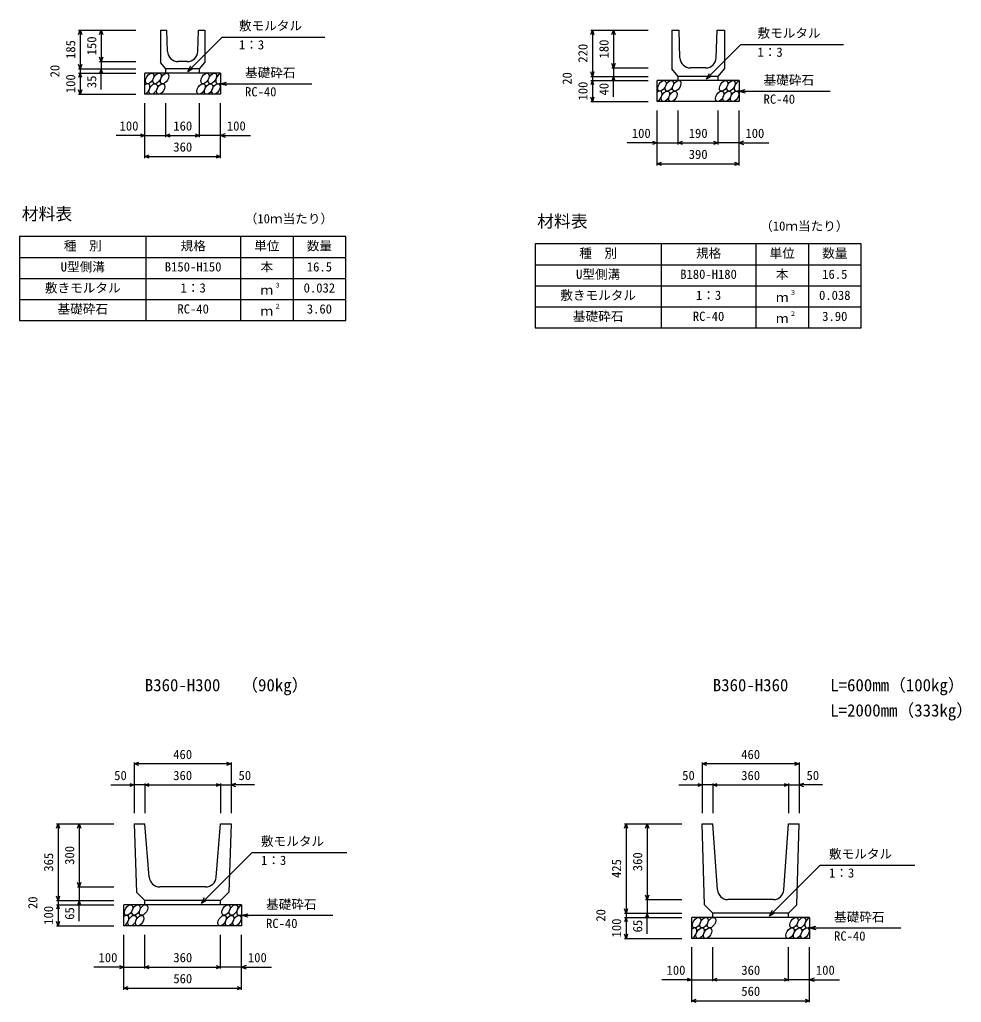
# Model space of a CAD drawing. Units: millimetres, scale not verified. Extents: x -25200 to 25200, y -8910 to 8910.
# Drawn here: x 5702 to 10178, y 193 to 4864 of the extents above; entities that cross this region are included whole.
import ezdxf
from ezdxf.enums import TextEntityAlignment as Align

# ---------------------------------------------------------------- set-up
doc = ezdxf.new("R2010")
doc.units = ezdxf.units.MM
doc.header["$LTSCALE"] = 30
for name, color, linetype, lineweight in [('0-0_DIM', 7, 'Continuous', 25), ('0-2_HATCH', 6, 'Continuous', 25), ('0-3_HYO', 3, 'Continuous', 25), ('0-4_HYO2', 4, 'Continuous', 25), ('0-5_OUTLINE', 3, 'Continuous', 25), ('0-6_TXT', 7, 'Continuous', 25)]:
    doc.layers.add(name, color=color, linetype=linetype, lineweight=lineweight)
doc.styles.add('ＭＳ ゴシック', font='')
doc.styles.get('ＭＳ ゴシック').set_extended_font_data('MS Gothic')

msp = doc.modelspace()

# ---------------------------------------------------------------- linework, layer by layer
at = {"layer": '0-0_DIM'}
for p, q in [((5981.65, 4815.06), (6254.15, 4815.06)), ((5989.15, 4815.06), (5989.15, 4630.06)), ((6089.15, 4815.06), (6089.15, 4665.06)), ((8416.65, 4815.06), (8689.15, 4815.06)), ((8424.15, 4815.06), (8424.15, 4595.06)), ((8524.15, 4815.06), (8524.15, 4635.06)), ((6664.67, 4781.87), (6501.02, 4618.21)), ((6664.67, 4781.87), (7152.61, 4781.87)), ((9129.67, 4746.87), (8966.02, 4583.21)), ((9129.67, 4746.87), (9617.61, 4746.87)), ((5981.65, 4630.06), (6254.15, 4630.06)), ((6081.65, 4665.06), (6254.15, 4665.06)), ((6089.15, 4665.06), (6089.15, 4630.06)), ((6089.15, 4532.26), (6089.15, 4630.06)), ((6501.02, 4618.21), (6516.02, 4644.19)), ((6501.02, 4618.21), (6527, 4633.21)), ((8516.65, 4635.06), (8689.15, 4635.06)), ((8524.15, 4635.06), (8524.15, 4595.06)), ((5981.65, 4610.06), (6254.15, 4610.06)), ((8416.65, 4595.06), (8689.15, 4595.06)), ((8524.15, 4497.26), (8524.15, 4595.06)), ((8966.02, 4583.21), (8981.02, 4609.19)), ((8966.02, 4583.21), (8992, 4598.21)), ((6656.65, 4560.06), (6685.63, 4567.83)), ((6656.65, 4560.06), (7089.96, 4560.06)), ((6656.65, 4560.06), (6685.63, 4552.3)), ((8416.65, 4575.06), (8689.15, 4575.06)), ((9121.65, 4525.06), (9150.63, 4532.83)), ((5981.65, 4510.06), (6254.15, 4510.06)), ((9121.65, 4525.06), (9554.96, 4525.06)), ((9121.65, 4525.06), (9150.63, 4517.3)), ((6296.65, 4206.63), (6296.65, 4468)), ((6396.65, 4306.63), (6396.65, 4468)), ((6556.65, 4306.63), (6556.65, 4468)), ((6656.65, 4206.63), (6656.65, 4468)), ((8416.65, 4475.06), (8689.15, 4475.06)), ((8731.65, 4171.63), (8731.65, 4433)), ((8831.65, 4271.63), (8831.65, 4433)), ((9021.65, 4271.63), (9021.65, 4433)), ((9121.65, 4171.63), (9121.65, 4433)), ((6296.65, 4314.13), (6159.85, 4314.13)), ((6296.65, 4314.13), (6396.65, 4314.13)), ((6396.65, 4314.13), (6556.65, 4314.13)), ((6656.65, 4314.13), (6556.65, 4314.13)), ((6656.65, 4314.13), (6798.44, 4314.13)), ((8731.65, 4279.13), (8589.85, 4279.13)), ((8731.65, 4279.13), (8831.65, 4279.13)), ((8831.65, 4279.13), (9021.65, 4279.13)), ((9121.65, 4279.13), (9021.65, 4279.13)), ((9121.65, 4279.13), (9263.44, 4279.13)), ((6296.65, 4214.13), (6656.65, 4214.13)), ((8731.65, 4179.13), (9121.65, 4179.13)), ((6246.65, 1333.93), (6246.65, 1092.7)), ((6706.65, 1326.43), (6246.65, 1326.43)), ((6706.65, 1333.93), (6706.65, 1092.7)), ((8946.65, 1333.93), (8946.65, 1092.7)), ((9406.65, 1326.43), (8946.65, 1326.43)), ((9406.65, 1333.93), (9406.65, 1092.7)), ((6134.89, 1226.43), (6246.65, 1226.43)), ((6296.65, 1226.43), (6246.65, 1226.43)), ((6296.65, 1233.93), (6296.65, 1092.7)), ((6296.65, 1226.43), (6656.65, 1226.43)), ((6656.65, 1233.93), (6656.65, 1092.7)), ((6656.65, 1226.43), (6706.65, 1226.43)), ((6818.41, 1226.43), (6706.65, 1226.43)), ((8834.89, 1226.43), (8946.65, 1226.43)), ((8996.65, 1226.43), (8946.65, 1226.43)), ((8996.65, 1233.93), (8996.65, 1092.7)), ((8996.65, 1226.43), (9356.65, 1226.43)), ((9356.65, 1233.93), (9356.65, 1092.7)), ((9356.65, 1226.43), (9406.65, 1226.43)), ((9518.41, 1226.43), (9406.65, 1226.43)), ((5876.65, 1041.82), (6149.15, 1041.82)), ((5884.15, 1041.82), (5884.15, 676.82)), ((5984.15, 1041.82), (5984.15, 741.82)), ((8576.65, 1041.82), (8849.15, 1041.82)), ((8584.15, 1041.82), (8584.15, 616.82)), ((8684.15, 1041.82), (8684.15, 681.82)), ((6806.28, 905.2), (6566.05, 664.97)), ((6806.28, 905.2), (7257.61, 905.2)), ((9506.28, 845.2), (9266.05, 604.97)), ((9506.28, 845.2), (9957.61, 845.2)), ((5976.65, 741.82), (6149.15, 741.82)), ((5984.15, 741.82), (5984.15, 676.82)), ((5876.65, 676.82), (6149.15, 676.82)), ((5876.65, 656.82), (6149.15, 656.82)), ((5984.15, 579.02), (5984.15, 676.82)), ((6566.05, 664.97), (6581.05, 690.95)), ((6566.05, 664.97), (6592.03, 679.97)), ((8676.65, 681.82), (8849.15, 681.82)), ((8684.15, 681.82), (8684.15, 616.82)), ((6756.65, 606.82), (6785.63, 614.58)), ((8576.65, 616.82), (8849.15, 616.82)), ((8684.15, 519.02), (8684.15, 616.82)), ((9266.05, 604.97), (9281.05, 630.95)), ((9266.05, 604.97), (9292.03, 619.97)), ((6756.65, 606.82), (7189.96, 606.82)), ((6756.65, 606.82), (6785.63, 599.05)), ((8576.65, 596.82), (8849.15, 596.82)), ((5876.65, 556.82), (6149.15, 556.82)), ((6196.65, 253.39), (6196.65, 514.75)), ((6296.65, 353.39), (6296.65, 514.75)), ((6656.65, 353.39), (6656.65, 514.75)), ((6756.65, 253.39), (6756.65, 514.75)), ((9456.65, 546.82), (9485.63, 554.58)), ((9456.65, 546.82), (9889.96, 546.82)), ((9456.65, 546.82), (9485.63, 539.05)), ((8576.65, 496.82), (8849.15, 496.82)), ((8896.65, 193.39), (8896.65, 454.75)), ((8996.65, 293.39), (8996.65, 454.75)), ((9356.65, 293.39), (9356.65, 454.75)), ((9456.65, 193.39), (9456.65, 454.75)), ((6196.65, 360.89), (6054.85, 360.89)), ((6196.65, 360.89), (6296.65, 360.89)), ((6296.65, 360.89), (6656.65, 360.89)), ((6756.65, 360.89), (6656.65, 360.89)), ((6756.65, 360.89), (6898.44, 360.89)), ((8896.65, 300.89), (8754.85, 300.89)), ((8896.65, 300.89), (8996.65, 300.89)), ((8996.65, 300.89), (9356.65, 300.89)), ((9456.65, 300.89), (9356.65, 300.89)), ((9456.65, 300.89), (9598.44, 300.89)), ((6196.65, 260.89), (6756.65, 260.89)), ((8896.65, 200.89), (9456.65, 200.89))]:
    msp.add_line(p, q, dxfattribs=at)
for points in [[(5981.45, 4793.92), (5989.15, 4815.06), (5996.84, 4793.92)], [(6081.45, 4793.92), (6089.15, 4815.06), (6096.84, 4793.92)], [(8416.45, 4793.92), (8424.15, 4815.06), (8431.84, 4793.92)], [(8516.45, 4793.92), (8524.15, 4815.06), (8531.84, 4793.92)], [(6096.84, 4686.2), (6089.15, 4665.06), (6081.45, 4686.2)], [(5996.84, 4651.2), (5989.15, 4630.06), (5981.45, 4651.2)], [(5989.15, 4630.06), (5989.15, 4610.06), (5989.15, 4510.06)], [(6096.84, 4608.92), (6089.15, 4630.06), (6081.45, 4608.92)], [(8531.84, 4656.2), (8524.15, 4635.06), (8516.45, 4656.2)], [(5996.84, 4588.92), (5989.15, 4610.06), (5981.45, 4588.92)], [(8431.84, 4616.2), (8424.15, 4595.06), (8416.45, 4616.2)], [(8424.15, 4595.06), (8424.15, 4575.06), (8424.15, 4475.06)], [(8531.84, 4573.92), (8524.15, 4595.06), (8516.45, 4573.92)], [(5996.84, 4531.2), (5989.15, 4510.06), (5981.45, 4531.2)], [(8431.84, 4553.92), (8424.15, 4575.06), (8416.45, 4553.92)], [(8431.84, 4496.2), (8424.15, 4475.06), (8416.45, 4496.2)], [(6275.5, 4321.83), (6296.65, 4314.13), (6275.5, 4306.44)], [(6417.79, 4306.44), (6396.65, 4314.13), (6417.79, 4321.83)], [(6535.5, 4321.83), (6556.65, 4314.13), (6535.5, 4306.44)], [(6677.79, 4321.83), (6656.65, 4314.13), (6677.79, 4306.44)], [(8710.5, 4286.83), (8731.65, 4279.13), (8710.5, 4271.44)], [(8852.79, 4271.44), (8831.65, 4279.13), (8852.79, 4286.83)], [(9000.5, 4286.83), (9021.65, 4279.13), (9000.5, 4271.44)], [(9142.79, 4286.83), (9121.65, 4279.13), (9142.79, 4271.44)], [(6317.79, 4206.44), (6296.65, 4214.13), (6317.79, 4221.83)], [(6635.5, 4221.83), (6656.65, 4214.13), (6635.5, 4206.44)], [(8752.79, 4171.44), (8731.65, 4179.13), (8752.79, 4186.83)], [(9100.5, 4186.83), (9121.65, 4179.13), (9100.5, 4171.44)], [(6267.79, 1318.73), (6246.65, 1326.43), (6267.79, 1334.12)], [(6685.5, 1334.12), (6706.65, 1326.43), (6685.5, 1318.73)], [(8967.79, 1318.73), (8946.65, 1326.43), (8967.79, 1334.12)], [(9385.5, 1334.12), (9406.65, 1326.43), (9385.5, 1318.73)], [(6225.5, 1234.12), (6246.65, 1226.43), (6225.5, 1218.73)], [(6317.79, 1218.73), (6296.65, 1226.43), (6317.79, 1234.12)], [(6635.5, 1234.12), (6656.65, 1226.43), (6635.5, 1218.73)], [(6727.79, 1234.12), (6706.65, 1226.43), (6727.79, 1218.73)], [(8925.5, 1234.12), (8946.65, 1226.43), (8925.5, 1218.73)], [(9017.79, 1218.73), (8996.65, 1226.43), (9017.79, 1234.12)], [(9335.5, 1234.12), (9356.65, 1226.43), (9335.5, 1218.73)], [(9427.79, 1234.12), (9406.65, 1226.43), (9427.79, 1218.73)], [(5876.45, 1020.67), (5884.15, 1041.82), (5891.84, 1020.67)], [(5976.45, 1020.67), (5984.15, 1041.82), (5991.84, 1020.67)], [(8576.45, 1020.67), (8584.15, 1041.82), (8591.84, 1020.67)], [(8676.45, 1020.67), (8684.15, 1041.82), (8691.84, 1020.67)], [(5991.84, 762.96), (5984.15, 741.82), (5976.45, 762.96)], [(8691.84, 702.96), (8684.15, 681.82), (8676.45, 702.96)], [(5891.84, 697.96), (5884.15, 676.82), (5876.45, 697.96)], [(5891.84, 635.67), (5884.15, 656.82), (5876.45, 635.67)], [(5884.15, 676.82), (5884.15, 656.82), (5884.15, 556.82)], [(5991.84, 655.67), (5984.15, 676.82), (5976.45, 655.67)], [(8591.84, 637.96), (8584.15, 616.82), (8576.45, 637.96)], [(8584.15, 616.82), (8584.15, 596.82), (8584.15, 496.82)], [(8691.84, 595.67), (8684.15, 616.82), (8676.45, 595.67)], [(5891.84, 577.96), (5884.15, 556.82), (5876.45, 577.96)], [(8591.84, 575.67), (8584.15, 596.82), (8576.45, 575.67)], [(8591.84, 517.96), (8584.15, 496.82), (8576.45, 517.96)], [(6175.5, 368.58), (6196.65, 360.89), (6175.5, 353.19)], [(6317.79, 353.19), (6296.65, 360.89), (6317.79, 368.58)], [(6635.5, 368.58), (6656.65, 360.89), (6635.5, 353.19)], [(6777.79, 368.58), (6756.65, 360.89), (6777.79, 353.19)], [(8875.5, 308.58), (8896.65, 300.89), (8875.5, 293.19)], [(9017.79, 293.19), (8996.65, 300.89), (9017.79, 308.58)], [(9335.5, 308.58), (9356.65, 300.89), (9335.5, 293.19)], [(9477.79, 308.58), (9456.65, 300.89), (9477.79, 293.19)], [(6217.79, 253.19), (6196.65, 260.89), (6217.79, 268.58)], [(6735.5, 268.58), (6756.65, 260.89), (6735.5, 253.19)], [(8917.79, 193.19), (8896.65, 200.89), (8917.79, 208.58)], [(9435.5, 208.58), (9456.65, 200.89), (9435.5, 193.19)]]:
    msp.add_lwpolyline(points, dxfattribs=at)
at = {"layer": '0-2_HATCH'}
for centre in [(6319.54, 4585.06), (6355.02, 4585.06), (6390.49, 4585.06), (6582.7, 4585.06), (6618.17, 4585.06), (8754.54, 4550.06), (8790.02, 4550.06), (8825.49, 4550.06), (9047.7, 4550.06), (9083.17, 4550.06), (6336.42, 4535.06), (6371.9, 4535.06), (6564.1, 4535.06), (6599.58, 4535.06), (6635.05, 4535.06), (8771.42, 4500.06), (8806.9, 4500.06), (9029.1, 4500.06), (9064.58, 4500.06), (9100.05, 4500.06), (6219.54, 631.81), (6255.02, 631.81), (6290.49, 631.81), (6682.7, 631.81), (6718.17, 631.81), (6236.42, 581.82), (6271.9, 581.82), (6664.1, 581.82), (6699.58, 581.82), (6735.05, 581.82), (8919.54, 571.81), (8955.02, 571.81), (8990.49, 571.81), (9382.7, 571.81), (9418.17, 571.81), (8936.42, 521.82), (8971.9, 521.82), (9364.1, 521.82), (9399.58, 521.82), (9435.05, 521.82)]:
    msp.add_ellipse(centre, major_axis=(14.54, 23.54), ratio=0.5792, dxfattribs=at)
for centre, start_param, end_param in [((6653.65, 4585.06), 0.6666252, 4.1103269), ((6300.95, 4535.06), 3.7419964, 7.318141), ((9118.65, 4550.06), 0.6666252, 4.1103269), ((8735.95, 4500.06), 3.7419964, 7.318141), ((6753.65, 631.81), 0.6666252, 4.1103269), ((6200.95, 581.82), 3.7419964, 7.318141), ((9453.65, 571.81), 0.6666252, 4.1103269), ((8900.95, 521.82), 3.7419964, 7.318141)]:
    msp.add_ellipse(centre, major_axis=(14.54, 23.54), ratio=0.5792, start_param=start_param, end_param=end_param, dxfattribs=at)
at = {"layer": '0-3_HYO'}
for p, q in [((6301.65, 3834.19), (6301.65, 3434.19)), ((6751.65, 3834.19), (6751.65, 3434.19)), ((7001.65, 3834.19), (7001.65, 3434.19)), ((8751.65, 3799.19), (8751.65, 3399.19)), ((9201.65, 3799.19), (9201.65, 3399.19)), ((9451.65, 3799.19), (9451.65, 3399.19)), ((5701.65, 3734.19), (7251.65, 3734.19)), ((8151.65, 3699.19), (9701.65, 3699.19))]:
    msp.add_line(p, q, dxfattribs=at)
for points in [[(5701.65, 3434.19), (7251.65, 3434.19), (7251.65, 3834.19), (5701.65, 3834.19)], [(8151.65, 3399.19), (9701.65, 3399.19), (9701.65, 3799.19), (8151.65, 3799.19)]]:
    msp.add_lwpolyline(points, close=True, dxfattribs=at)
at = {"layer": '0-4_HYO2'}
for p, q in [((5701.65, 3634.19), (7251.65, 3634.19)), ((8151.65, 3599.19), (9701.65, 3599.19)), ((5701.65, 3534.19), (7251.65, 3534.19)), ((8151.65, 3499.19), (9701.65, 3499.19))]:
    msp.add_line(p, q, dxfattribs=at)
at = {"layer": '0-5_OUTLINE'}
for p, q in [((6371.65, 4815.06), (6371.65, 4660.06)), ((6371.65, 4815.06), (6401.65, 4815.06)), ((6405.05, 4712.97), (6401.65, 4815.06)), ((6548.24, 4712.98), (6551.65, 4815.06)), ((6551.65, 4815.06), (6581.65, 4815.06)), ((6581.65, 4815.06), (6581.65, 4660.06)), ((8801.65, 4815.06), (8801.65, 4630.06)), ((8801.65, 4815.06), (8836.65, 4815.06)), ((8840.39, 4682.98), (8836.65, 4815.06)), ((9012.91, 4682.98), (9016.65, 4815.06)), ((9016.65, 4815.06), (9051.65, 4815.06)), ((9051.65, 4815.06), (9051.65, 4630.06)), ((6396.65, 4630.06), (6371.65, 4660.06)), ((6556.65, 4630.06), (6396.65, 4630.06)), ((6396.65, 4610.06), (6396.65, 4630.06)), ((6498.32, 4665.06), (6454.11, 4665.06)), ((6556.65, 4630.06), (6581.65, 4660.06)), ((6556.65, 4610.06), (6556.65, 4630.06)), ((8831.65, 4595.06), (8801.65, 4630.06)), ((8963.04, 4635.06), (8890.26, 4635.06)), ((9021.65, 4595.06), (9051.65, 4630.06)), ((6656.65, 4610.06), (6296.65, 4610.06)), ((6296.65, 4510.06), (6296.65, 4610.06)), ((6656.65, 4610.06), (6656.65, 4510.06)), ((9021.65, 4595.06), (8831.65, 4595.06)), ((8831.65, 4575.06), (8831.65, 4595.06)), ((9021.65, 4575.06), (9021.65, 4595.06)), ((9121.65, 4575.06), (8731.65, 4575.06)), ((8731.65, 4475.06), (8731.65, 4575.06)), ((9121.65, 4575.06), (9121.65, 4475.06)), ((6656.65, 4510.06), (6296.65, 4510.06)), ((9121.65, 4475.06), (8731.65, 4475.06)), ((6246.65, 1041.82), (6256.65, 716.82)), ((6246.65, 1041.82), (6296.65, 1041.82)), ((6317.83, 787.66), (6296.65, 1041.82)), ((6635.47, 787.66), (6656.65, 1041.82)), ((6656.65, 1041.82), (6706.65, 1041.82)), ((6706.65, 1041.82), (6696.65, 716.82)), ((9018.42, 728.35), (8996.65, 1041.82)), ((9334.88, 728.35), (9356.65, 1041.82)), ((9356.65, 1041.82), (9406.65, 1041.82)), ((9396.65, 656.82), (9406.65, 1041.82)), ((6585.64, 741.82), (6367.65, 741.82)), ((6656.65, 676.82), (6696.65, 716.82)), ((6756.65, 656.82), (6196.65, 656.82)), ((6196.65, 556.82), (6196.65, 656.82)), ((6656.65, 676.82), (6296.65, 676.82)), ((6656.65, 656.82), (6656.65, 676.82)), ((6756.65, 656.82), (6756.65, 556.82)), ((9285, 681.82), (9068.3, 681.82)), ((9356.65, 616.82), (9396.65, 656.82)), ((9356.65, 616.82), (8996.65, 616.82)), ((9356.65, 596.82), (9356.65, 616.82)), ((9456.65, 596.82), (8896.65, 596.82)), ((8896.65, 496.82), (8896.65, 596.82)), ((9456.65, 596.82), (9456.65, 496.82)), ((6756.65, 556.82), (6196.65, 556.82)), ((9456.65, 496.82), (8896.65, 496.82))]:
    msp.add_line(p, q, dxfattribs=at)
for points in [[(8956.65, 656.82), (8946.65, 1041.82), (8996.65, 1041.82)], [(6296.65, 656.82), (6296.65, 676.82), (6256.65, 716.82)], [(8996.65, 596.82), (8996.65, 616.82), (8956.65, 656.82)]]:
    msp.add_lwpolyline(points, dxfattribs=at)
for centre, start, end in [((6455.01, 4715.05), 182.38594, 270), ((6498.29, 4715.06), 270, 357.61406), ((8890.34, 4685.06), 182.38594, 270), ((8962.95, 4685.06), 270, 357.61406), ((6367.65, 791.82), 184.76364, 270), ((6585.64, 791.82), 270, 355.23636), ((9068.3, 731.82), 183.9725, 270), ((9285, 731.82), 270, 356.0275)]:
    msp.add_arc(centre, 50, start, end, dxfattribs=at)

# ---------------------------------------------------------------- texts
at = {"layer": '0-0_DIM', "style": 'ＭＳ ゴシック'}
for s, p in [('敷モルタル', (6744.04, 4800.6)), ('敷モルタル', (9209.04, 4765.6)), ('1：3', (6744.04, 4709.91)), ('1：3', (9209.04, 4674.91)), ('基礎砕石', (6772.97, 4577.23)), ('基礎砕石', (9237.97, 4542.23)), ('RC-40', (6772.97, 4486.54)), ('RC-40', (9237.97, 4451.54)), ('100', (6176.65, 4324.13)), ('160', (6432.18, 4324.13)), ('100', (6686.65, 4324.13)), ('100', (8611.65, 4289.13)), ('190', (8882.18, 4289.13)), ('100', (9151.65, 4289.13)), ('360', (6432.18, 4224.13)), ('390', (8882.18, 4189.13)), ('460', (6431.65, 1336.43)), ('460', (9131.65, 1336.43)), ('50', (6151.13, 1236.43)), ('360', (6431.65, 1236.43)), ('50', (6742.17, 1236.43)), ('50', (8851.13, 1236.43)), ('360', (9131.65, 1236.43)), ('50', (9442.17, 1236.43)), ('敷モルタル', (6849.04, 923.93)), ('1：3', (6849.04, 833.24)), ('敷モルタル', (9549.04, 863.93)), ('1：3', (9549.04, 773.24)), ('基礎砕石', (6872.97, 623.99)), ('基礎砕石', (9572.97, 563.99)), ('RC-40', (6872.97, 533.3)), ('RC-40', (9572.97, 473.3)), ('100', (6076.65, 370.89)), ('360', (6432.18, 370.89)), ('100', (6786.65, 370.89)), ('560', (6432.18, 270.89)), ('100', (8776.65, 310.89)), ('360', (9132.18, 310.89)), ('100', (9486.65, 310.89)), ('560', (9132.18, 210.89))]:
    msp.add_text(s, height=43.99, dxfattribs=at).set_placement(p, align=Align.BOTTOM_LEFT)
for s, p in [('150', (6079.15, 4695.06)), ('180', (8514.15, 4680.06)), ('185', (5979.15, 4677.56)), ('220', (8414.15, 4660.06)), ('20', (5904.15, 4590.06)), ('100', (5979.15, 4515.06)), ('35', (6079.15, 4538.87)), ('20', (8339.15, 4555.06)), ('100', (8414.15, 4480.06)), ('40', (8514.15, 4503.87)), ('365', (5874.15, 814.32)), ('300', (5974.15, 846.82)), ('360', (8674.15, 816.82)), ('425', (8574.15, 784.32)), ('20', (5799.15, 636.82)), ('100', (5874.15, 561.82)), ('65', (5974.15, 585.62)), ('20', (8499.15, 576.82)), ('100', (8574.15, 501.82)), ('65', (8674.15, 525.62))]:
    msp.add_text(s, height=43.99, rotation=90, dxfattribs=at).set_placement(p, align=Align.BOTTOM_LEFT)
at = {"layer": '0-6_TXT', "style": 'ＭＳ ゴシック'}
for s, height, p in [('材料表', 58.65, (5711.65, 3894.19)), ('（10ｍ当たり）', 43.99, (6771.65, 3883.19)), ('材料表', 58.65, (8161.65, 3859.19)), ('（10ｍ当たり）', 43.99, (9221.65, 3848.19)), ('種\u3000別', 43.99, (5911.65, 3754.19)), ('規格', 43.99, (6466.65, 3754.19)), ('単位', 43.99, (6816.65, 3754.19)), ('数量', 43.99, (7066.65, 3754.19)), ('種\u3000別', 43.99, (8361.65, 3719.19)), ('規格', 43.99, (8916.65, 3719.19)), ('単位', 43.99, (9266.65, 3719.19)), ('数量', 43.99, (9516.65, 3719.19)), ('U型側溝', 43.99, (5896.65, 3654.19)), ('B150-H150', 43.99, (6391.65, 3654.19)), ('本', 43.99, (6846.65, 3654.19)), ('16.5', 43.99, (7066.65, 3654.19)), ('U型側溝', 43.99, (8346.65, 3619.19)), ('B180-H180', 43.99, (8841.65, 3619.19)), ('本', 43.99, (9296.65, 3619.19)), ('16.5', 43.99, (9516.65, 3619.19)), ('敷きモルタル', 43.99, (5821.65, 3554.19)), ('1：3', 43.99, (6466.65, 3554.19)), ('３', 21.99, (6912.19, 3584.56)), ('0.032', 43.99, (7051.65, 3554.19)), ('ｍ', 43.99, (6846.65, 3544.19)), ('敷きモルタル', 43.99, (8271.65, 3519.19)), ('1：3', 43.99, (8916.65, 3519.19)), ('ｍ', 43.99, (9296.65, 3509.19)), ('３', 21.99, (9362.19, 3549.56)), ('0.038', 43.99, (9501.65, 3519.19)), ('基礎砕石', 43.99, (5881.65, 3454.19)), ('RC-40', 43.99, (6451.65, 3454.19)), ('２', 21.99, (6912.19, 3484.56)), ('3.60', 43.99, (7066.65, 3454.19)), ('ｍ', 43.99, (6846.65, 3444.19)), ('基礎砕石', 43.99, (8331.65, 3419.19)), ('RC-40', 43.99, (8901.65, 3419.19)), ('２', 21.99, (9362.19, 3449.56)), ('3.90', 43.99, (9516.65, 3419.19)), ('ｍ', 43.99, (9296.65, 3409.19)), ('B360-H300', 58.65, (6296.65, 1654.3)), ('（90kg）', 58.65, (6755.02, 1654.3)), ('B360-H360', 58.65, (8996.65, 1654.3)), ('L=600mm（100kg）', 58.65, (9555.02, 1654.3)), ('L=2000mm（333kg）', 58.65, (9555.02, 1534.3))]:
    msp.add_text(s, height=height, dxfattribs=at).set_placement(p, align=Align.BOTTOM_LEFT)

doc.saveas('drawing.dxf')
